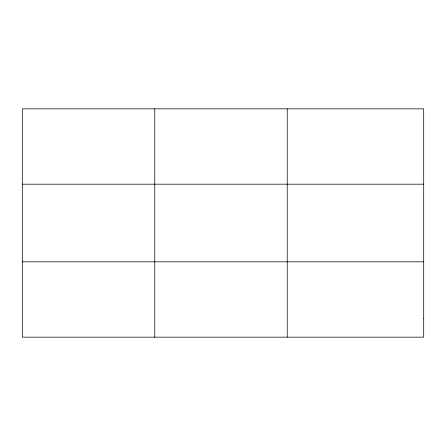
<?xml version="1.0" encoding="UTF-8"?>
<svg xmlns="http://www.w3.org/2000/svg" width="446" height="446" viewBox="0 0 446 446"><rect width="100%" height="100%" fill="white"/><g stroke="black" fill="none" stroke-linecap="round" stroke-linejoin="round"><path stroke-width="0.67" d="M154.762 108.841L154.762 337.159M287.224 108.841L287.224 337.159M22.3 184.187L423.7 184.187M22.3 261.813L423.7 261.813M423.7 318.327L423.7 337.159L22.3 337.159L22.3 108.841L423.7 108.841L423.7 318.327"/></g></svg>
